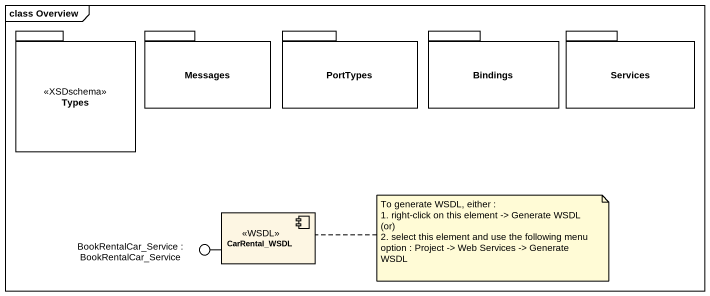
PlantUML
@startuml
mainframe class Overview
package Types <<XSDschema>> {
}
package Messages {
}
package PortTypes {
}
package Bindings {
}
package Services {
}
component CarRental_WSDL <<WSDL>>
() "BookRentalCar_Service : BookRentalCar_Service" as BookRentalCar_Service
CarRental_WSDL -left- BookRentalCar_Service
note right of CarRental_WSDL
  To generate WSDL, either :
  1. right-click on this element -> Generate WSDL (or)
  2. select this element and use the following menu option : Project -> Web Services -> Generate WSDL
end note
@enduml
